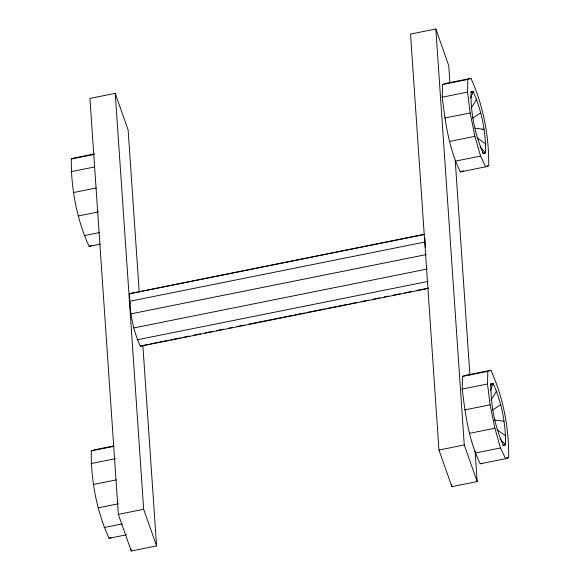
<?xml version="1.0" encoding="UTF-8"?>
<svg xmlns="http://www.w3.org/2000/svg" width="580" height="580" viewBox="0 0 580 580"><rect width="100%" height="100%" fill="white"/><g stroke="black" fill="none" stroke-linecap="round" stroke-linejoin="round"><path stroke-width="0.87" d="M100.449 244.122L89.103 246.406C76.821 219.407 70.948 188.645 71.318 159.029L74.414 157.919L94.482 153.888M126.513 534.789L109.054 538.291C96.773 511.299 90.9 480.53 91.27 450.921L94.359 449.812L113.564 445.955M428.518 288.39L140.324 346.231C132.922 329.926 129.42 311.576 129.63 293.697L424.118 234.305M425.408 247.421L424.843 237.822M442.25 97.194L442.547 84.528L445.636 83.418L470.946 78.344C483.227 105.335 489.099 136.097 488.73 165.713L485.641 166.822L460.332 171.905C448.876 148.756 445.382 122.569 442.25 97.194L467.56 92.118L467.857 79.453L470.946 78.344M462.202 389.086L462.492 376.42L465.588 375.311L490.897 370.228C503.179 397.22 509.051 427.989 508.682 457.605L505.586 458.715L480.276 463.79C468.828 440.64 465.334 414.461 462.202 389.086L487.512 384.003L487.809 371.338L490.897 370.228M470.518 92.053L473.135 91.531C481.77 110.562 485.866 131.986 485.62 152.852L483.452 153.635L482.306 152.286M490.332 390.826L493.087 383.416L490.919 384.199C490.665 405.065 494.762 426.488 503.397 445.52L505.564 444.744C505.818 423.871 501.722 402.447 493.087 383.416L490.47 383.946M490.375 385.925L490.919 384.199M470.685 98.114L473.135 91.531L470.967 92.307C470.721 113.18 474.81 134.603 483.452 153.635M471.061 108.351L476.688 99.071M491.013 400.236L496.632 390.963M472.664 118.117L480.668 112.912M492.616 410.009L500.613 404.804M89.103 246.406L91.422 245.572M460.332 171.905L463.42 170.796M140.324 346.231L148.386 344.317M109.054 538.291L111.374 537.457M480.276 463.79L481.821 463.239M139.215 292.03L128.137 129.971L115.239 93.344L89.929 98.419L118.356 514.366L131.261 551L156.571 545.918L142.847 345.151M449.906 82.715L448.739 65.634L435.841 29L410.531 34.082L438.959 450.029L451.863 486.656L477.173 481.581L475.085 451.015M71.318 159.029L94.011 154.476M442.547 84.528L467.857 79.453M71.028 171.694L94.591 166.968M73.609 192.524L96.302 187.971M444.831 118.023L470.148 112.948L467.56 92.118M482.263 129.695L484.01 129.347L475.1 128.166M78.38 215.934L98.448 211.91M449.601 141.44L474.911 136.358L480.581 156.078L485.641 166.822M482.995 153.381L485.62 152.852L480.008 146.965M84.049 235.654L99.76 232.507M455.271 161.16L480.581 156.078M486.983 166.061L488.73 165.713M129.63 293.697L424.038 234.617M129.456 301.317L424.748 242.056M131.007 313.838L426.3 254.576M133.871 327.91L427.387 269.004M137.279 339.771L428.141 281.394M150.162 343.962L157.252 342.533M159.029 342.178L168.78 340.221M170.556 339.865L180.307 337.908M182.084 337.553L189.174 336.132M193.611 335.24L200.702 333.819M205.139 332.927L212.229 331.499M216.666 330.614L223.764 329.186M228.194 328.302L232.631 327.41M237.061 326.518L244.158 325.097M248.588 324.205L281.401 317.623M283.171 317.267L292.929 315.31M294.698 314.954L304.457 312.997M306.233 312.642L324.851 308.901M326.627 308.546L336.378 306.588M338.154 306.233L347.906 304.275M349.682 303.92L356.772 302.492M361.209 301.607L368.3 300.179M372.737 299.294L379.827 297.866M384.264 296.974L388.694 296.09M393.131 295.198L400.229 293.777M404.659 292.885L411.757 291.457M416.186 290.573L428.605 288.079M91.27 450.921L113.963 446.361M462.492 376.42L487.809 371.338M90.98 463.587L115.42 458.678M93.561 484.416L116.254 479.863M464.783 409.915L490.093 404.833L487.512 384.003M98.325 507.826L118.4 503.795M469.553 433.325L494.863 428.243L500.533 447.963L505.586 458.715M118.356 514.366L143.666 509.291L156.571 545.918M438.959 450.029L464.268 444.947L477.173 481.581M502.947 445.266L505.564 444.744L499.96 438.85M104.001 527.546L122.329 523.87M475.223 453.045L500.533 447.963M506.057 458.127L508.682 457.605M494.16 419.935L503.962 421.232M477.079 137.888L485.822 143.963M497.024 429.78L505.774 435.855M129.753 302.165L130.355 303.869M470.148 112.948L474.911 136.358M490.093 404.833L494.863 428.243M455.206 160.196L469.901 375.267M435.841 29L464.268 444.947M451.74 484.858L451.863 486.656M115.239 93.344L143.666 509.291M131.138 549.202L131.261 551"/></g></svg>
